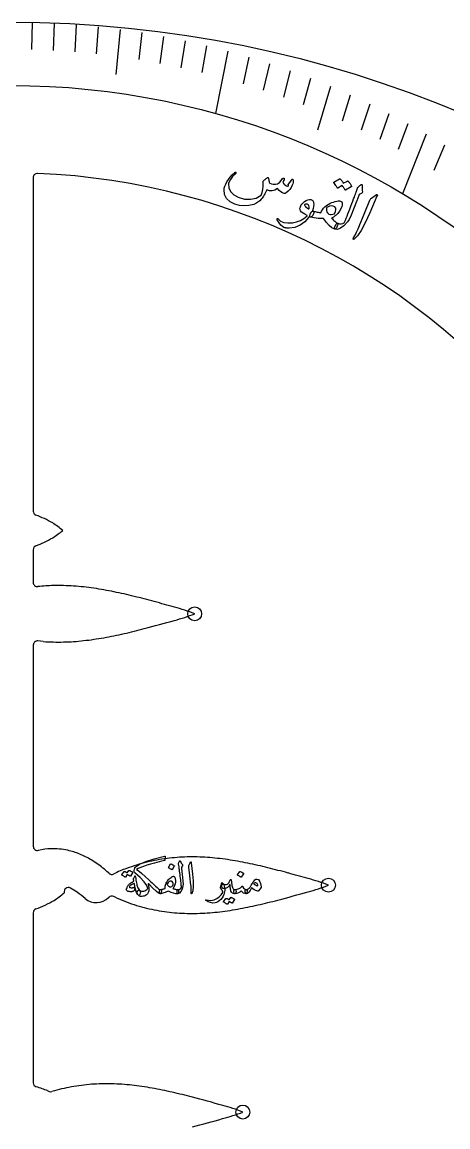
# Model space of a CAD drawing. Header units: millimetres. Extents: x -68 to 68, y -68 to 68.
# Drawn here: x 0.7 to 25.6, y 3.2 to 67.9 of the extents above; entities that cross this region are included whole.
import ezdxf

# ---------------------------------------------------------------- set-up
doc = ezdxf.new("R2010")
doc.units = ezdxf.units.MM
for name, color, linetype in [('CUT_INNER', 6, 'Continuous'), ('CUT_OUTER', 1, 'Continuous'), ('ENGRAVE', 7, 'Continuous'), ('ENGRAVE_FINE', 8, 'Continuous'), ('TEXT', 5, 'Continuous')]:
    doc.layers.add(name, color=color, linetype=linetype)

msp = doc.modelspace()

# ---------------------------------------------------------------- linework, layer by layer
at = {"layer": 'CUT_INNER'}
for points in [[(1.359, 58.834), (1.359, 39.302)], [(1.359, 37.039), (1.359, 35.124)], [(1.36, 31.443), (1.359, 19.668)], [(1.948, 31.66), (1.635, 31.692)], [(5.778, 18.101), (5.788, 18.09)], [(3.169, 16.946), (3.171, 16.937), (3.173, 16.93)], [(4.401, 16.601), (4.397, 16.604)], [(5.783, 16.672), (5.771, 16.66)], [(6.231, 16.648), (6.08, 16.725)], [(1.359, 15.763), (1.359, 5.807)], [(2.212, 5.335), (2.293, 5.301)]]:
    msp.add_lwpolyline(points, dxfattribs=at)
for centre, radius, start, end in [((1.609, 58.834), 0.25, 87.71484, 180), ((0, 19.417), 39.699, 347.69945, 87.66315), ((0, 0), 64.552, 291.79745, 58.62753), ((1.609, 39.302), 0.25, 180, 247.52121), ((-1.004, 32.439), 7.094, 60.41193, 69.21677), ((-2.375, 31.406), 8.696, 51.06637, 55.90871), ((-1.004, 43.902), 7.094, 290.78323, 299.58807), ((-1.623, 43.919), 7.434, 303.67989, 309.34504), ((1.609, 37.039), 0.25, 112.47879, 180), ((1.609, 35.124), 0.25, 180, 275.76847), ((2.675, 26.126), 8.811, 90.84548, 96.78475), ((2.828, 22.087), 12.852, 85.99001, 91.25955), ((2.626, 19.268), 15.679, 81.63416, 85.97705), ((1.868, 14.122), 20.88, 78.33844, 81.63018), ((-0.192, 4.129), 31.084, 76.10976, 78.34242), ((-5.656, -18.022), 53.898, 74.82817, 76.1238), ((-14.433, -50.682), 87.717, 74.07604, 74.87828), ((7.02, 23.664), 10.34, 68.47986, 75.36344), ((7.017, 42.912), 10.349, 284.63367, 291.51864), ((-2.259, 71.164), 40.05, 282.89269, 284.63407), ((-11.828, 107.871), 77.984, 284.6227, 285.97297), ((2.35, 49.464), 17.86, 276.30661, 280.13961), ((1.086, 56.531), 25.039, 280.13952, 282.90084), ((1.61, 31.443), 0.25, 84.23153, 179.99428), ((2.828, 43.605), 11.977, 265.78471, 271.44346), ((2.772, 45.666), 14.039, 271.46074, 276.29814), ((1.609, 19.668), 0.25, 180.00838, 284.67976), ((2.531, 15.576), 3.944, 91.94682, 102.56903), ((2.527, 15.605), 3.915, 77.46868, 91.89792), ((2.438, 15.208), 4.322, 67.64192, 77.46842), ((2.167, 14.556), 5.028, 59.01808, 67.60883), ((1.559, 13.55), 6.203, 51.22483, 58.99062), ((10.552, 8.288), 10.746, 97.26553, 103.6756), ((10.629, 7.658), 11.381, 91.27987, 97.24679), ((10.657, 6.187), 12.852, 85.99001, 91.25955), ((10.456, 3.368), 15.679, 81.63416, 85.97705), ((9.698, -1.778), 20.88, 78.33844, 81.63018), ((2.608, 14.738), 4.621, 46.68708, 52.13415), ((8.543, 13.376), 5.276, 109.03348, 117.83249), ((10.46, 8.659), 10.364, 103.66532, 110.54691), ((7.638, -11.772), 31.084, 76.10976, 78.34242), ((2.174, -33.922), 53.898, 74.82817, 76.1238), ((5.967, 18.265), 0.25, 224.38663, 296.91175), ((-6.603, -66.582), 87.717, 74.07604, 74.87828), ((14.85, 7.764), 10.34, 68.47986, 75.36344), ((-1.542, 22.68), 7.436, 303.6806, 309.34575), ((3.414, 16.995), 0.25, 60.78742, 191.22136), ((1.906, 14.082), 3.53, 54.97688, 62.49871), ((0.981, 12.773), 5.133, 48.28682, 54.91122), ((-3.998, 91.971), 77.984, 284.6227, 285.97297), ((14.847, 27.011), 10.349, 284.63367, 291.51864), ((-1.179, 23.169), 7.664, 290.56853, 299.39043), ((5.054, 17.384), 1.019, 230.19754, 314.72613), ((5.966, 16.502), 0.25, 63.08825, 137.19913), ((10.283, 25.589), 9.816, 245.61881, 253.0022), ((10.518, 26.317), 10.581, 252.9412, 259.53354), ((8.916, 40.631), 25.039, 280.13952, 282.90084), ((5.57, 55.264), 40.05, 282.89269, 284.63407), ((1.609, 15.763), 0.25, 112.47879, 180), ((10.589, 26.713), 10.983, 259.54357, 265.76335), ((10.658, 27.705), 11.977, 265.78471, 271.44346), ((10.602, 29.766), 14.039, 271.46074, 276.29814), ((10.18, 33.564), 17.86, 276.30661, 280.13961), ((0.001, 19.416), 48.532, 271.88913, 344.6803), ((1.609, 5.807), 0.25, 180, 253.83372), ((-0.001, -0.004), 5.78, 67.48579, 74.53832), ((0, 19.417), 39.699, 272.33654, 339.57099), ((2.392, 5.53), 0.25, 246.79688, 285.37829), ((5.42, -4.431), 10.161, 100.36121, 106.94623), ((5.579, -5.241), 10.987, 94.20374, 100.41902), ((5.648, -6.237), 11.985, 88.53083, 94.18242), ((5.591, -8.302), 14.052, 83.68457, 88.51364), ((5.167, -12.105), 17.878, 79.85065, 83.67618), ((3.901, -19.179), 25.064, 77.09481, 79.85076), ((0.552, -33.822), 40.085, 75.36455, 77.10294), ((-10.223, -74.933), 82.584, 74.06355, 75.33854), ((9.837, 13.72), 10.349, 284.63367, 291.51864), ((9.84, -5.527), 10.34, 68.47986, 75.36344), ((-9.009, 78.68), 77.984, 284.6227, 285.97297)]:
    msp.add_arc(centre, radius, start, end, dxfattribs=at)
at = {"layer": 'CUT_OUTER'}
msp.add_circle((0, 0), 67.95, dxfattribs=at)
at = {"layer": 'ENGRAVE'}
for points in [[(12.746, 66.246), (12.042, 62.592)], [(24.378, 61.383), (22.992, 57.894)]]:
    msp.add_lwpolyline(points, dxfattribs=at)
for centre, radius in [((0, 19.417), 44.823), ((10.814, 33.284), 0.408), ((18.644, 17.383), 0.408), ((13.634, 4.092), 0.408)]:
    msp.add_circle(centre, radius, dxfattribs=at)
at = {"layer": 'ENGRAVE_FINE'}
for points in [[(1.294, 67.933), (1.264, 66.343)], [(2.587, 67.881), (2.526, 66.292)], [(3.877, 67.795), (3.786, 66.207)], [(5.163, 67.674), (5.043, 66.088)], [(6.446, 67.52), (6.194, 64.88)], [(7.722, 67.332), (7.54, 65.75)], [(8.991, 67.11), (8.78, 65.532)], [(10.252, 66.855), (10.011, 65.28)], [(11.504, 66.567), (11.233, 64.996)], [(13.976, 65.894), (13.645, 64.333)], [(15.194, 65.51), (14.833, 63.955)], [(16.398, 65.096), (16.008, 63.546)], [(17.588, 64.651), (17.169, 63.108)], [(18.763, 64.176), (18.014, 61.616)], [(19.922, 63.673), (19.443, 62.144)], [(21.063, 63.141), (20.556, 61.62)], [(22.187, 62.582), (21.651, 61.069)], [(23.292, 61.995), (22.727, 60.492)], [(25.443, 60.746), (24.821, 59.261)]]:
    msp.add_lwpolyline(points, dxfattribs=at)
at = {"layer": 'TEXT'}
for points in [[(16.493, 58.717), (16.507, 58.731), (16.521, 58.74), (16.535, 58.742), (16.549, 58.739), (16.566, 58.73), (16.577, 58.718), (16.585, 58.703), (16.588, 58.686), (16.59, 58.627), (16.581, 58.559), (16.56, 58.482), (16.527, 58.396), (16.46, 58.262), (16.378, 58.141), (16.282, 58.035), (16.173, 57.943), (16.14, 57.923), (16.108, 57.91), (16.077, 57.905), (16.047, 57.907), (15.948, 57.941), (15.852, 58.001), (15.757, 58.087), (15.664, 58.198), (15.508, 58.101), (15.354, 58.057), (15.199, 58.065), (15.045, 58.126), (15.007, 58.044), (14.969, 57.966), (14.929, 57.892), (14.889, 57.823), (14.847, 57.756), (14.804, 57.693), (14.76, 57.633), (14.715, 57.576), (14.622, 57.477), (14.517, 57.393), (14.399, 57.324), (14.269, 57.27), (13.986, 57.199), (13.709, 57.176), (13.436, 57.203), (13.166, 57.279), (12.882, 57.423), (12.683, 57.613), (12.567, 57.85), (12.536, 58.135), (12.549, 58.23), (12.581, 58.336), (12.631, 58.455), (12.699, 58.585), (12.786, 58.724), (12.891, 58.865), (13.014, 59.005), (13.155, 59.147), (13.165, 59.155), (13.176, 59.16), (13.188, 59.161), (13.2, 59.159), (13.211, 59.154), (13.22, 59.148), (13.226, 59.14), (13.231, 59.13), (13.232, 59.119), (13.23, 59.107), (13.224, 59.096), (13.216, 59.086), (13.033, 58.896), (12.902, 58.734), (12.824, 58.598), (12.796, 58.491), (12.82, 58.225), (12.921, 58.005), (13.099, 57.828), (13.354, 57.693), (13.738, 57.585), (14.09, 57.567), (14.414, 57.641), (14.709, 57.807), (14.77, 57.967), (14.809, 58.147), (14.825, 58.344), (14.819, 58.561), (14.817, 58.584), (14.818, 58.602), (14.823, 58.618), (14.832, 58.629), (14.87, 58.666), (14.907, 58.7), (14.941, 58.731), (14.973, 58.761), (15.004, 58.787), (15.031, 58.81), (15.057, 58.83), (15.08, 58.846), (15.091, 58.852), (15.102, 58.852), (15.11, 58.847), (15.117, 58.836), (15.12, 58.829), (15.124, 58.818), (15.129, 58.803), (15.134, 58.784), (15.14, 58.761), (15.146, 58.736), (15.151, 58.707), (15.157, 58.674), (15.168, 58.611), (15.181, 58.564), (15.193, 58.533), (15.206, 58.518), (15.307, 58.468), (15.417, 58.445), (15.538, 58.448), (15.67, 58.477), (15.726, 58.508), (15.794, 58.57), (15.874, 58.661), (15.965, 58.782), (15.974, 58.793), (15.985, 58.802), (15.998, 58.807), (16.013, 58.809), (16.027, 58.808), (16.039, 58.805), (16.049, 58.799), (16.058, 58.79), (16.063, 58.76), (16.05, 58.711), (16.018, 58.644), (15.968, 58.559), (16.029, 58.477), (16.101, 58.41), (16.186, 58.357), (16.283, 58.318), (16.294, 58.347), (16.3, 58.372), (16.302, 58.393), (16.298, 58.409), (16.293, 58.425), (16.292, 58.439), (16.295, 58.452), (16.302, 58.463)], [(19.76, 58.64), (19.767, 58.643), (19.776, 58.642), (19.785, 58.638), (19.796, 58.632), (19.828, 58.598), (19.858, 58.563), (19.887, 58.527), (19.913, 58.491), (19.937, 58.453), (19.96, 58.414), (19.981, 58.374), (20, 58.331), (20.002, 58.32), (20, 58.311), (19.995, 58.302), (19.986, 58.295), (19.648, 58.103), (19.641, 58.102), (19.633, 58.106), (19.625, 58.115), (19.616, 58.129), (19.611, 58.14), (19.602, 58.157), (19.589, 58.179), (19.571, 58.207), (19.55, 58.24), (19.523, 58.279), (19.493, 58.325), (19.458, 58.376), (19.195, 58.225), (19.184, 58.222), (19.174, 58.224), (19.165, 58.233), (19.157, 58.249), (19.149, 58.262), (19.137, 58.282), (19.121, 58.309), (19.1, 58.343), (19.074, 58.385), (19.042, 58.434), (19.004, 58.49), (18.961, 58.554), (18.957, 58.563), (18.957, 58.57), (18.961, 58.575), (18.968, 58.579), (19.301, 58.764), (19.308, 58.766), (19.317, 58.765), (19.326, 58.762), (19.337, 58.755), (19.366, 58.728), (19.392, 58.7), (19.417, 58.671), (19.44, 58.64), (19.461, 58.609), (19.48, 58.577), (19.498, 58.544), (19.515, 58.51)], [(20.38, 58.288), (20.439, 58.336), (20.486, 58.374), (20.52, 58.402), (20.541, 58.421), (20.556, 58.432), (20.571, 58.438), (20.585, 58.438), (20.599, 58.434), (20.613, 58.423), (20.621, 58.41), (20.625, 58.393), (20.623, 58.373), (20.613, 58.274), (20.614, 58.18), (20.625, 58.091), (20.647, 58.007), (20.651, 57.981), (20.645, 57.958), (20.626, 57.938), (20.596, 57.922), (20.448, 57.851), (20.425, 57.796), (20.404, 57.741), (20.383, 57.688), (20.363, 57.635), (20.343, 57.583), (20.323, 57.533), (20.304, 57.483), (20.285, 57.434), (20.112, 56.982), (19.968, 56.635), (19.851, 56.39), (19.764, 56.249), (19.552, 56.022), (19.355, 55.875), (19.175, 55.808), (19.011, 55.821), (19.007, 55.822), (19.003, 55.825), (19, 55.826), (18.996, 55.828), (18.985, 55.861), (18.996, 55.917), (19.03, 55.997), (19.085, 56.1), (19.109, 56.136), (19.134, 56.159), (19.161, 56.167), (19.189, 56.162), (19.294, 56.131), (19.392, 56.124), (19.482, 56.141), (19.564, 56.181), (19.603, 56.262), (19.645, 56.355), (19.69, 56.46), (19.738, 56.578), (19.79, 56.707), (19.844, 56.847), (19.901, 56.998), (19.962, 57.161), (20.022, 57.32), (20.076, 57.463), (20.122, 57.59), (20.163, 57.702), (20.197, 57.797), (20.226, 57.877), (20.249, 57.939), (20.267, 57.985), (20.341, 58.222), (20.351, 58.244), (20.36, 58.262), (20.37, 58.277), (20.38, 58.288)], [(21.379, 57.797), (21.455, 57.845), (21.498, 57.852), (21.51, 57.819), (21.489, 57.745), (21.064, 56.782), (20.8, 56.193), (20.559, 55.74), (20.342, 55.422), (20.15, 55.237), (20.128, 55.226), (20.111, 55.222), (20.101, 55.226), (20.097, 55.237), (20.097, 55.252), (20.1, 55.269), (20.107, 55.288), (20.118, 55.309), (20.209, 55.47), (20.297, 55.646), (20.384, 55.835), (20.468, 56.039), (20.491, 56.091), (20.552, 56.234), (20.649, 56.468), (20.784, 56.792), (21.075, 57.516), (21.093, 57.553), (21.113, 57.585), (21.136, 57.612), (21.161, 57.634)], [(17.496, 56.52), (17.258, 56.243), (16.986, 56.045), (16.681, 55.924), (16.342, 55.88), (16.297, 55.88), (16.254, 55.881), (16.212, 55.884), (16.171, 55.888), (16.132, 55.894), (16.095, 55.901), (16.06, 55.911), (16.026, 55.922), (15.951, 55.969), (15.864, 56.059), (15.763, 56.192), (15.649, 56.368), (15.639, 56.391), (15.635, 56.41), (15.638, 56.426), (15.648, 56.438), (15.661, 56.445), (15.675, 56.445), (15.69, 56.438), (15.704, 56.424), (15.847, 56.296), (16.033, 56.216), (16.264, 56.182), (16.541, 56.193), (16.785, 56.24), (17.008, 56.322), (17.211, 56.441), (17.393, 56.597), (17.396, 56.604), (17.396, 56.611), (17.395, 56.617), (17.391, 56.622), (17.264, 56.69), (17.159, 56.757), (17.078, 56.823), (17.019, 56.887), (16.984, 56.961), (16.979, 57.044), (17.003, 57.136), (17.056, 57.236), (17.065, 57.249), (17.074, 57.262), (17.083, 57.275), (17.094, 57.288), (17.105, 57.301), (17.116, 57.314), (17.129, 57.328), (17.142, 57.343), (17.238, 57.434), (17.335, 57.501), (17.434, 57.544), (17.533, 57.564), (17.624, 57.558), (17.694, 57.525), (17.744, 57.465), (17.773, 57.377), (17.783, 57.27), (17.775, 57.154), (17.749, 57.031), (17.703, 56.9), (17.711, 56.897), (17.718, 56.893), (17.726, 56.891), (17.733, 56.888), (17.74, 56.886), (17.748, 56.883), (17.755, 56.88), (17.763, 56.877), (17.786, 56.859), (17.798, 56.833), (17.799, 56.798), (17.789, 56.755), (17.772, 56.711), (17.751, 56.668), (17.725, 56.627), (17.695, 56.587), (17.665, 56.554), (17.638, 56.533), (17.615, 56.523), (17.596, 56.525), (17.524, 56.559), (17.52, 56.553), (17.514, 56.544), (17.506, 56.533), (17.496, 56.52)], [(17.516, 57.04), (17.509, 57.129), (17.488, 57.2), (17.453, 57.252), (17.405, 57.284), (17.37, 57.29), (17.336, 57.29), (17.303, 57.283), (17.272, 57.27), (17.26, 57.261), (17.253, 57.248), (17.251, 57.232), (17.255, 57.212), (17.279, 57.158), (17.325, 57.108), (17.394, 57.06), (17.486, 57.016), (17.497, 57.013), (17.506, 57.016), (17.512, 57.025), (17.516, 57.04)], [(19.393, 57.446), (19.398, 57.443), (19.403, 57.441), (19.408, 57.438), (19.411, 57.435), (19.415, 57.431), (19.418, 57.428), (19.421, 57.425), (19.424, 57.421), (19.449, 57.365), (19.459, 57.301), (19.455, 57.229), (19.436, 57.15), (19.378, 57.001), (19.301, 56.866), (19.205, 56.745), (19.092, 56.64), (19.063, 56.617), (19.032, 56.594), (19.001, 56.571), (18.969, 56.55), (18.936, 56.528), (18.902, 56.507), (18.867, 56.486), (18.831, 56.466), (18.879, 56.417), (18.925, 56.371), (18.971, 56.328), (19.016, 56.288), (19.06, 56.251), (19.104, 56.218), (19.147, 56.188), (19.189, 56.162), (19.203, 56.147), (19.207, 56.122), (19.201, 56.088), (19.184, 56.043), (19.135, 55.936), (19.09, 55.863), (19.048, 55.824), (19.011, 55.821), (18.852, 55.904), (18.689, 56.035), (18.523, 56.211), (18.351, 56.434), (18.257, 56.436), (18.154, 56.441), (18.042, 56.451), (17.921, 56.465), (17.801, 56.481), (17.706, 56.496), (17.637, 56.512), (17.592, 56.527), (17.573, 56.542), (17.562, 56.567), (17.559, 56.601), (17.564, 56.644), (17.569, 56.668), (17.576, 56.691), (17.584, 56.713), (17.595, 56.734), (17.606, 56.755), (17.618, 56.775), (17.631, 56.795), (17.644, 56.814), (17.674, 56.848), (17.703, 56.869), (17.731, 56.878), (17.757, 56.875), (17.816, 56.859), (17.875, 56.844), (17.932, 56.831), (17.988, 56.819), (18.044, 56.808), (18.099, 56.798), (18.155, 56.788), (18.21, 56.78), (18.245, 56.87), (18.294, 56.957), (18.357, 57.041), (18.434, 57.123), (18.506, 57.184), (18.582, 57.239), (18.662, 57.29), (18.747, 57.335), (18.837, 57.375), (18.933, 57.409), (19.034, 57.437), (19.141, 57.459), (19.22, 57.469), (19.289, 57.47), (19.346, 57.463), (19.393, 57.446)], [(19.014, 57.13), (18.921, 57.171), (18.818, 57.18), (18.705, 57.157), (18.582, 57.102), (18.553, 57.078), (18.537, 57.039), (18.533, 56.983), (18.541, 56.913), (18.561, 56.84), (18.591, 56.781), (18.63, 56.734), (18.678, 56.701), (18.74, 56.682), (18.815, 56.679), (18.903, 56.693), (19.005, 56.723), (19.064, 56.853), (19.086, 56.965), (19.069, 57.057), (19.014, 57.13)], [(9.06, 19.086), (9.068, 19.086), (9.075, 19.084), (9.08, 19.081), (9.085, 19.078), (9.09, 19.071), (9.094, 19.062), (9.094, 19.051), (9.093, 19.037), (9.063, 18.851), (9.061, 18.842), (9.056, 18.835), (9.048, 18.83), (9.039, 18.826), (8.739, 18.754), (8.467, 18.683), (8.222, 18.615), (8.003, 18.547), (7.812, 18.482), (7.648, 18.418), (7.511, 18.356), (7.401, 18.296), (7.553, 18.202), (7.726, 18.07), (7.919, 17.9), (8.132, 17.692), (8.22, 17.605), (8.315, 17.515), (8.415, 17.422), (8.522, 17.326), (8.621, 17.241), (8.702, 17.178), (8.762, 17.139), (8.803, 17.123), (8.845, 17.105), (8.866, 17.067), (8.864, 17.008), (8.841, 16.929), (8.832, 16.907), (8.822, 16.892), (8.813, 16.883), (8.803, 16.88), (8.703, 16.916), (8.558, 17.025), (8.366, 17.206), (8.129, 17.459), (8.115, 17.467), (8.105, 17.469), (8.1, 17.466), (8.099, 17.456), (8.117, 17.33), (8.128, 17.22), (8.131, 17.127), (8.127, 17.05), (8.112, 17.001), (8.093, 16.956), (8.07, 16.916), (8.043, 16.88), (7.986, 16.824), (7.926, 16.78), (7.86, 16.749), (7.791, 16.731), (7.713, 16.723), (7.644, 16.73), (7.584, 16.75), (7.534, 16.785), (7.481, 16.841), (7.45, 16.895), (7.442, 16.948), (7.455, 16.999), (7.487, 17.053), (7.52, 17.084), (7.555, 17.093), (7.59, 17.08), (7.644, 17.052), (7.703, 17.036), (7.766, 17.032), (7.834, 17.04), (7.901, 17.058), (7.962, 17.088), (8.016, 17.129), (8.064, 17.18), (8.005, 17.367), (7.86, 17.584), (7.629, 17.832), (7.312, 18.109), (7.288, 18.134), (7.273, 18.165), (7.268, 18.201), (7.271, 18.241), (7.286, 18.321), (7.301, 18.382), (7.316, 18.424), (7.331, 18.447), (7.579, 18.608), (7.949, 18.767), (8.44, 18.926), (9.052, 19.083), (9.054, 19.084), (9.055, 19.084), (9.056, 19.084), (9.056, 19.085), (9.057, 19.085), (9.058, 19.086), (9.059, 19.086), (9.06, 19.086)], [(9.873, 18.666), (9.891, 18.711), (9.905, 18.746), (9.915, 18.772), (9.921, 18.788), (9.926, 18.799), (9.932, 18.807), (9.94, 18.811), (9.948, 18.813), (9.958, 18.811), (9.967, 18.806), (9.973, 18.797), (9.978, 18.786), (10.001, 18.728), (10.027, 18.675), (10.059, 18.629), (10.095, 18.588), (10.104, 18.575), (10.107, 18.56), (10.103, 18.544), (10.092, 18.526), (10.032, 18.442), (10.036, 18.404), (10.04, 18.367), (10.044, 18.331), (10.049, 18.296), (10.053, 18.261), (10.057, 18.227), (10.061, 18.193), (10.065, 18.16), (10.102, 17.856), (10.125, 17.619), (10.133, 17.448), (10.127, 17.343), (10.076, 17.152), (10.009, 17.012), (9.927, 16.921), (9.829, 16.88), (9.826, 16.88), (9.824, 16.88), (9.821, 16.88), (9.818, 16.88), (9.802, 16.895), (9.792, 16.93), (9.787, 16.984), (9.789, 17.058), (9.791, 17.086), (9.799, 17.106), (9.812, 17.118), (9.829, 17.123), (9.898, 17.137), (9.955, 17.162), (10.001, 17.198), (10.035, 17.245), (10.033, 17.302), (10.028, 17.366), (10.023, 17.439), (10.015, 17.519), (10.005, 17.606), (9.994, 17.701), (9.981, 17.802), (9.967, 17.911), (9.954, 18.018), (9.942, 18.114), (9.931, 18.2), (9.921, 18.274), (9.913, 18.338), (9.906, 18.39), (9.9, 18.432), (9.897, 18.463), (9.87, 18.618), (9.869, 18.633), (9.869, 18.646), (9.87, 18.657), (9.873, 18.666)], [(6.96, 18.247), (6.963, 18.25), (6.968, 18.252), (6.974, 18.253), (6.981, 18.252), (7.008, 18.242), (7.034, 18.231), (7.059, 18.219), (7.083, 18.206), (7.106, 18.192), (7.129, 18.177), (7.152, 18.16), (7.174, 18.141), (7.178, 18.136), (7.18, 18.13), (7.179, 18.124), (7.176, 18.117), (7.046, 17.911), (7.043, 17.909), (7.038, 17.909), (7.031, 17.911), (7.022, 17.917), (7.016, 17.922), (7.006, 17.928), (6.993, 17.937), (6.976, 17.948), (6.955, 17.96), (6.93, 17.975), (6.901, 17.992), (6.868, 18.011), (6.765, 17.852), (6.76, 17.847), (6.754, 17.846), (6.747, 17.848), (6.738, 17.854), (6.73, 17.86), (6.718, 17.868), (6.702, 17.879), (6.681, 17.892), (6.655, 17.909), (6.625, 17.927), (6.589, 17.949), (6.548, 17.974), (6.544, 17.978), (6.542, 17.982), (6.543, 17.986), (6.546, 17.99), (6.678, 18.187), (6.682, 18.191), (6.686, 18.193), (6.692, 18.194), (6.7, 18.193), (6.723, 18.185), (6.745, 18.177), (6.766, 18.167), (6.787, 18.156), (6.806, 18.144), (6.826, 18.131), (6.844, 18.118), (6.862, 18.103)], [(9.404, 18.626), (9.408, 18.629), (9.412, 18.631), (9.418, 18.632), (9.426, 18.631), (9.479, 18.61), (9.528, 18.584), (9.575, 18.553), (9.618, 18.518), (9.622, 18.512), (9.624, 18.507), (9.624, 18.501), (9.621, 18.496), (9.493, 18.29), (9.489, 18.285), (9.483, 18.284), (9.475, 18.287), (9.466, 18.293), (9.459, 18.298), (9.447, 18.306), (9.43, 18.317), (9.41, 18.331), (9.384, 18.347), (9.354, 18.366), (9.318, 18.388), (9.277, 18.412), (9.272, 18.416), (9.269, 18.42), (9.269, 18.424), (9.272, 18.428)], [(10.544, 18.694), (10.57, 18.744), (10.591, 18.761), (10.606, 18.746), (10.617, 18.699), (10.679, 18.036), (10.716, 17.629), (10.725, 17.303), (10.704, 17.06), (10.655, 16.899), (10.646, 16.886), (10.638, 16.878), (10.631, 16.878), (10.625, 16.883), (10.62, 16.89), (10.617, 16.901), (10.615, 16.913), (10.614, 16.929), (10.614, 17.046), (10.609, 17.17), (10.598, 17.302), (10.582, 17.44), (10.578, 17.476), (10.568, 17.574), (10.55, 17.734), (10.525, 17.955), (10.465, 18.445), (10.464, 18.471), (10.465, 18.495), (10.469, 18.517), (10.476, 18.537)], [(13.454, 18.187), (13.457, 18.191), (13.462, 18.193), (13.468, 18.194), (13.476, 18.193), (13.528, 18.172), (13.578, 18.145), (13.624, 18.115), (13.668, 18.079), (13.672, 18.074), (13.674, 18.068), (13.673, 18.063), (13.671, 18.057), (13.543, 17.852), (13.539, 17.847), (13.532, 17.846), (13.525, 17.848), (13.516, 17.854), (13.509, 17.86), (13.497, 17.868), (13.48, 17.879), (13.459, 17.892), (13.434, 17.909), (13.403, 17.927), (13.367, 17.949), (13.327, 17.974), (13.321, 17.978), (13.319, 17.982), (13.319, 17.986), (13.321, 17.99)], [(7.593, 17.078), (7.617, 17.051), (7.63, 17.013), (7.632, 16.965), (7.623, 16.907), (7.603, 16.841), (7.582, 16.799), (7.56, 16.78), (7.536, 16.785), (7.47, 16.85), (7.412, 16.948), (7.365, 17.081), (7.328, 17.248), (7.298, 17.15), (7.266, 17.078), (7.232, 17.031), (7.195, 17.01), (7.176, 17.006), (7.154, 17.004), (7.132, 17.002), (7.107, 17.002), (7.082, 17.002), (7.055, 17.002), (7.027, 17.003), (6.998, 17.004), (6.946, 17.009), (6.906, 17.016), (6.876, 17.024), (6.857, 17.034), (6.831, 17.064), (6.815, 17.093), (6.809, 17.122), (6.814, 17.151), (6.852, 17.246), (6.885, 17.32), (6.914, 17.373), (6.938, 17.405), (6.97, 17.436), (7.004, 17.465), (7.04, 17.492), (7.077, 17.519), (7.117, 17.544), (7.16, 17.568), (7.205, 17.591), (7.252, 17.613), (7.239, 17.719), (7.236, 17.741), (7.236, 17.76), (7.239, 17.777), (7.244, 17.792), (7.301, 17.914), (7.313, 17.929), (7.324, 17.928), (7.334, 17.911), (7.344, 17.879), (7.36, 17.775), (7.375, 17.68), (7.39, 17.593), (7.404, 17.515), (7.417, 17.445), (7.431, 17.385), (7.444, 17.334), (7.458, 17.291), (7.487, 17.221), (7.519, 17.162), (7.554, 17.114), (7.593, 17.078)], [(9.572, 17.906), (9.576, 17.906), (9.579, 17.905), (9.583, 17.905), (9.586, 17.904), (9.588, 17.904), (9.591, 17.903), (9.594, 17.902), (9.596, 17.9), (9.626, 17.876), (9.65, 17.843), (9.668, 17.801), (9.68, 17.752), (9.691, 17.65), (9.686, 17.552), (9.668, 17.457), (9.634, 17.364), (9.624, 17.343), (9.614, 17.321), (9.603, 17.299), (9.591, 17.278), (9.579, 17.256), (9.565, 17.235), (9.551, 17.213), (9.537, 17.191), (9.578, 17.177), (9.618, 17.164), (9.657, 17.153), (9.694, 17.144), (9.73, 17.136), (9.764, 17.13), (9.797, 17.126), (9.829, 17.123), (9.841, 17.119), (9.851, 17.107), (9.858, 17.085), (9.862, 17.056), (9.866, 16.981), (9.862, 16.927), (9.85, 16.893), (9.829, 16.88), (9.713, 16.881), (9.582, 16.907), (9.434, 16.959), (9.272, 17.037), (9.217, 17.011), (9.156, 16.985), (9.088, 16.96), (9.014, 16.934), (8.941, 16.91), (8.881, 16.893), (8.836, 16.883), (8.806, 16.88), (8.791, 16.884), (8.777, 16.895), (8.766, 16.913), (8.757, 16.939), (8.754, 16.954), (8.752, 16.969), (8.75, 16.984), (8.751, 16.999), (8.751, 17.014), (8.753, 17.029), (8.755, 17.044), (8.757, 17.058), (8.765, 17.086), (8.776, 17.106), (8.79, 17.118), (8.806, 17.123), (8.845, 17.131), (8.882, 17.138), (8.919, 17.146), (8.955, 17.155), (8.99, 17.164), (9.024, 17.173), (9.059, 17.183), (9.093, 17.194), (9.088, 17.255), (9.091, 17.318), (9.104, 17.383), (9.125, 17.451), (9.149, 17.506), (9.177, 17.559), (9.208, 17.61), (9.243, 17.66), (9.283, 17.707), (9.327, 17.754), (9.375, 17.798), (9.429, 17.841), (9.47, 17.869), (9.508, 17.89), (9.542, 17.902), (9.572, 17.906)], [(9.45, 17.619), (9.387, 17.615), (9.326, 17.591), (9.269, 17.546), (9.215, 17.481), (9.205, 17.459), (9.207, 17.432), (9.22, 17.4), (9.245, 17.362), (9.277, 17.326), (9.31, 17.301), (9.345, 17.286), (9.383, 17.28), (9.423, 17.287), (9.466, 17.307), (9.512, 17.34), (9.561, 17.386), (9.557, 17.477), (9.537, 17.546), (9.502, 17.593), (9.45, 17.619)], [(11.478, 16.479), (11.469, 16.485), (11.463, 16.491), (11.459, 16.497), (11.456, 16.504), (11.456, 16.509), (11.457, 16.514), (11.46, 16.52), (11.464, 16.525), (11.469, 16.529), (11.475, 16.53), (11.482, 16.53), (11.491, 16.528), (11.618, 16.5), (11.737, 16.491), (11.849, 16.501), (11.954, 16.531), (12.117, 16.609), (12.255, 16.705), (12.37, 16.818), (12.46, 16.95), (12.462, 16.953), (12.463, 16.955), (12.464, 16.957), (12.464, 16.958), (12.465, 16.96), (12.466, 16.961), (12.466, 16.962), (12.466, 16.964), (12.457, 17.018), (12.431, 17.081), (12.388, 17.154), (12.328, 17.235), (12.326, 17.24), (12.324, 17.244), (12.324, 17.248), (12.325, 17.251), (12.404, 17.527), (12.412, 17.537), (12.427, 17.53), (12.449, 17.506), (12.477, 17.465), (12.511, 17.402), (12.538, 17.333), (12.558, 17.257), (12.571, 17.175), (12.574, 17.129), (12.571, 17.071), (12.562, 17.001), (12.547, 16.921), (12.521, 16.834), (12.477, 16.743), (12.417, 16.649), (12.339, 16.552), (12.255, 16.466), (12.173, 16.402), (12.094, 16.36), (12.017, 16.341), (11.88, 16.339), (11.745, 16.361), (11.611, 16.408), (11.478, 16.479)], [(12.923, 17.716), (12.935, 17.712), (12.944, 17.703), (12.95, 17.69), (12.953, 17.673), (12.955, 17.661), (12.957, 17.645), (12.96, 17.624), (12.963, 17.599), (12.966, 17.569), (12.97, 17.535), (12.975, 17.496), (12.98, 17.454), (12.991, 17.372), (13.005, 17.305), (13.021, 17.251), (13.04, 17.21), (13.063, 17.178), (13.092, 17.153), (13.127, 17.135), (13.167, 17.123), (13.205, 17.111), (13.229, 17.09), (13.239, 17.059), (13.235, 17.021), (13.218, 16.959), (13.202, 16.915), (13.186, 16.889), (13.17, 16.88), (13.09, 16.89), (13.026, 16.921), (12.975, 16.971), (12.94, 17.042), (12.933, 17.065), (12.926, 17.089), (12.92, 17.114), (12.914, 17.141), (12.908, 17.17), (12.903, 17.2), (12.899, 17.233), (12.896, 17.267), (12.894, 17.3), (12.891, 17.33), (12.889, 17.356), (12.887, 17.378), (12.885, 17.396), (12.884, 17.41), (12.883, 17.419), (12.883, 17.424), (12.883, 17.426), (12.882, 17.428), (12.881, 17.428), (12.88, 17.428), (12.879, 17.427), (12.877, 17.424), (12.874, 17.421), (12.872, 17.416), (12.817, 17.318), (12.743, 17.247), (12.648, 17.203), (12.534, 17.186), (12.485, 17.191), (12.447, 17.211), (12.42, 17.244), (12.404, 17.291), (12.399, 17.334), (12.4, 17.37), (12.407, 17.401), (12.42, 17.424), (12.436, 17.44), (12.452, 17.449), (12.469, 17.45), (12.485, 17.443), (12.499, 17.433), (12.511, 17.427), (12.522, 17.423), (12.531, 17.421), (12.609, 17.419), (12.676, 17.427), (12.732, 17.446), (12.777, 17.475), (12.803, 17.504), (12.831, 17.55), (12.859, 17.613), (12.888, 17.692), (12.893, 17.705), (12.901, 17.713), (12.911, 17.717), (12.923, 17.716)], [(14.458, 17.741), (14.543, 17.711), (14.613, 17.626), (14.669, 17.486), (14.71, 17.291), (14.711, 17.277), (14.711, 17.265), (14.707, 17.254), (14.702, 17.245), (14.553, 17.058), (14.543, 17.047), (14.531, 17.04), (14.517, 17.038), (14.502, 17.04), (14.4, 17.074), (14.305, 17.118), (14.216, 17.172), (14.133, 17.235), (14.067, 17.079), (13.993, 16.968), (13.914, 16.902), (13.828, 16.88), (13.818, 16.883), (13.808, 16.894), (13.798, 16.912), (13.787, 16.937), (13.771, 16.998), (13.765, 17.048), (13.769, 17.085), (13.784, 17.11), (13.793, 17.116), (13.803, 17.12), (13.815, 17.123), (13.828, 17.123), (13.889, 17.134), (13.949, 17.163), (14.008, 17.21), (14.066, 17.275), (14.091, 17.313), (14.129, 17.375), (14.179, 17.462), (14.242, 17.573), (14.291, 17.646), (14.343, 17.699), (14.399, 17.73), (14.458, 17.741)], [(14.263, 17.475), (14.314, 17.433), (14.372, 17.398), (14.436, 17.371), (14.507, 17.351), (14.503, 17.404), (14.489, 17.448), (14.464, 17.481), (14.428, 17.505), (14.388, 17.517), (14.347, 17.517), (14.305, 17.503), (14.263, 17.475)], [(7.282, 17.475), (7.172, 17.436), (7.084, 17.39), (7.016, 17.336), (6.971, 17.275), (6.991, 17.262), (7.017, 17.251), (7.049, 17.243), (7.087, 17.237), (7.109, 17.236), (7.131, 17.236), (7.153, 17.237), (7.175, 17.238), (7.197, 17.241), (7.22, 17.246), (7.243, 17.252), (7.266, 17.259), (7.292, 17.276), (7.306, 17.306), (7.308, 17.349), (7.298, 17.405), (7.291, 17.431), (7.286, 17.451), (7.283, 17.466), (7.282, 17.475)], [(13.828, 17.123), (13.849, 17.117), (13.865, 17.109), (13.875, 17.102), (13.879, 17.094), (13.881, 17.081), (13.882, 17.067), (13.881, 17.049), (13.879, 17.029), (13.869, 16.964), (13.857, 16.917), (13.843, 16.889), (13.828, 16.88), (13.754, 16.89), (13.681, 16.921), (13.608, 16.973), (13.535, 17.045), (13.465, 16.979), (13.381, 16.929), (13.281, 16.896), (13.167, 16.88), (13.155, 16.882), (13.145, 16.89), (13.137, 16.903), (13.132, 16.921), (13.11, 17.034), (13.108, 17.047), (13.109, 17.061), (13.113, 17.075), (13.121, 17.091), (13.13, 17.103), (13.141, 17.113), (13.153, 17.119), (13.167, 17.123), (13.304, 17.144), (13.416, 17.18), (13.504, 17.233), (13.568, 17.302), (13.575, 17.312), (13.584, 17.318), (13.594, 17.323), (13.605, 17.324), (13.616, 17.322), (13.624, 17.318), (13.628, 17.31), (13.63, 17.299), (13.63, 17.289), (13.631, 17.28), (13.633, 17.273), (13.635, 17.267), (13.681, 17.212), (13.728, 17.17), (13.777, 17.141), (13.828, 17.123)], [(12.923, 16.666), (12.927, 16.669), (12.931, 16.671), (12.938, 16.672), (12.945, 16.671), (12.972, 16.661), (12.998, 16.65), (13.022, 16.638), (13.046, 16.625), (13.07, 16.611), (13.093, 16.596), (13.115, 16.579), (13.137, 16.56), (13.141, 16.555), (13.143, 16.549), (13.143, 16.543), (13.14, 16.536), (13.01, 16.33), (13.006, 16.328), (13.001, 16.328), (12.994, 16.33), (12.986, 16.336), (12.98, 16.341), (12.97, 16.348), (12.957, 16.356), (12.94, 16.367), (12.919, 16.38), (12.894, 16.394), (12.864, 16.411), (12.831, 16.43), (12.729, 16.271), (12.724, 16.266), (12.718, 16.265), (12.71, 16.267), (12.701, 16.273), (12.694, 16.279), (12.682, 16.287), (12.665, 16.298), (12.645, 16.311), (12.619, 16.328), (12.588, 16.347), (12.553, 16.368), (12.512, 16.393), (12.508, 16.397), (12.506, 16.401), (12.506, 16.405), (12.509, 16.409), (12.642, 16.607), (12.645, 16.61), (12.65, 16.612), (12.656, 16.613), (12.664, 16.612), (12.686, 16.605), (12.708, 16.596), (12.729, 16.586), (12.75, 16.575), (12.77, 16.563), (12.789, 16.551), (12.808, 16.537), (12.826, 16.523)]]:
    msp.add_lwpolyline(points, close=True, dxfattribs=at)

doc.saveas('drawing.dxf')
